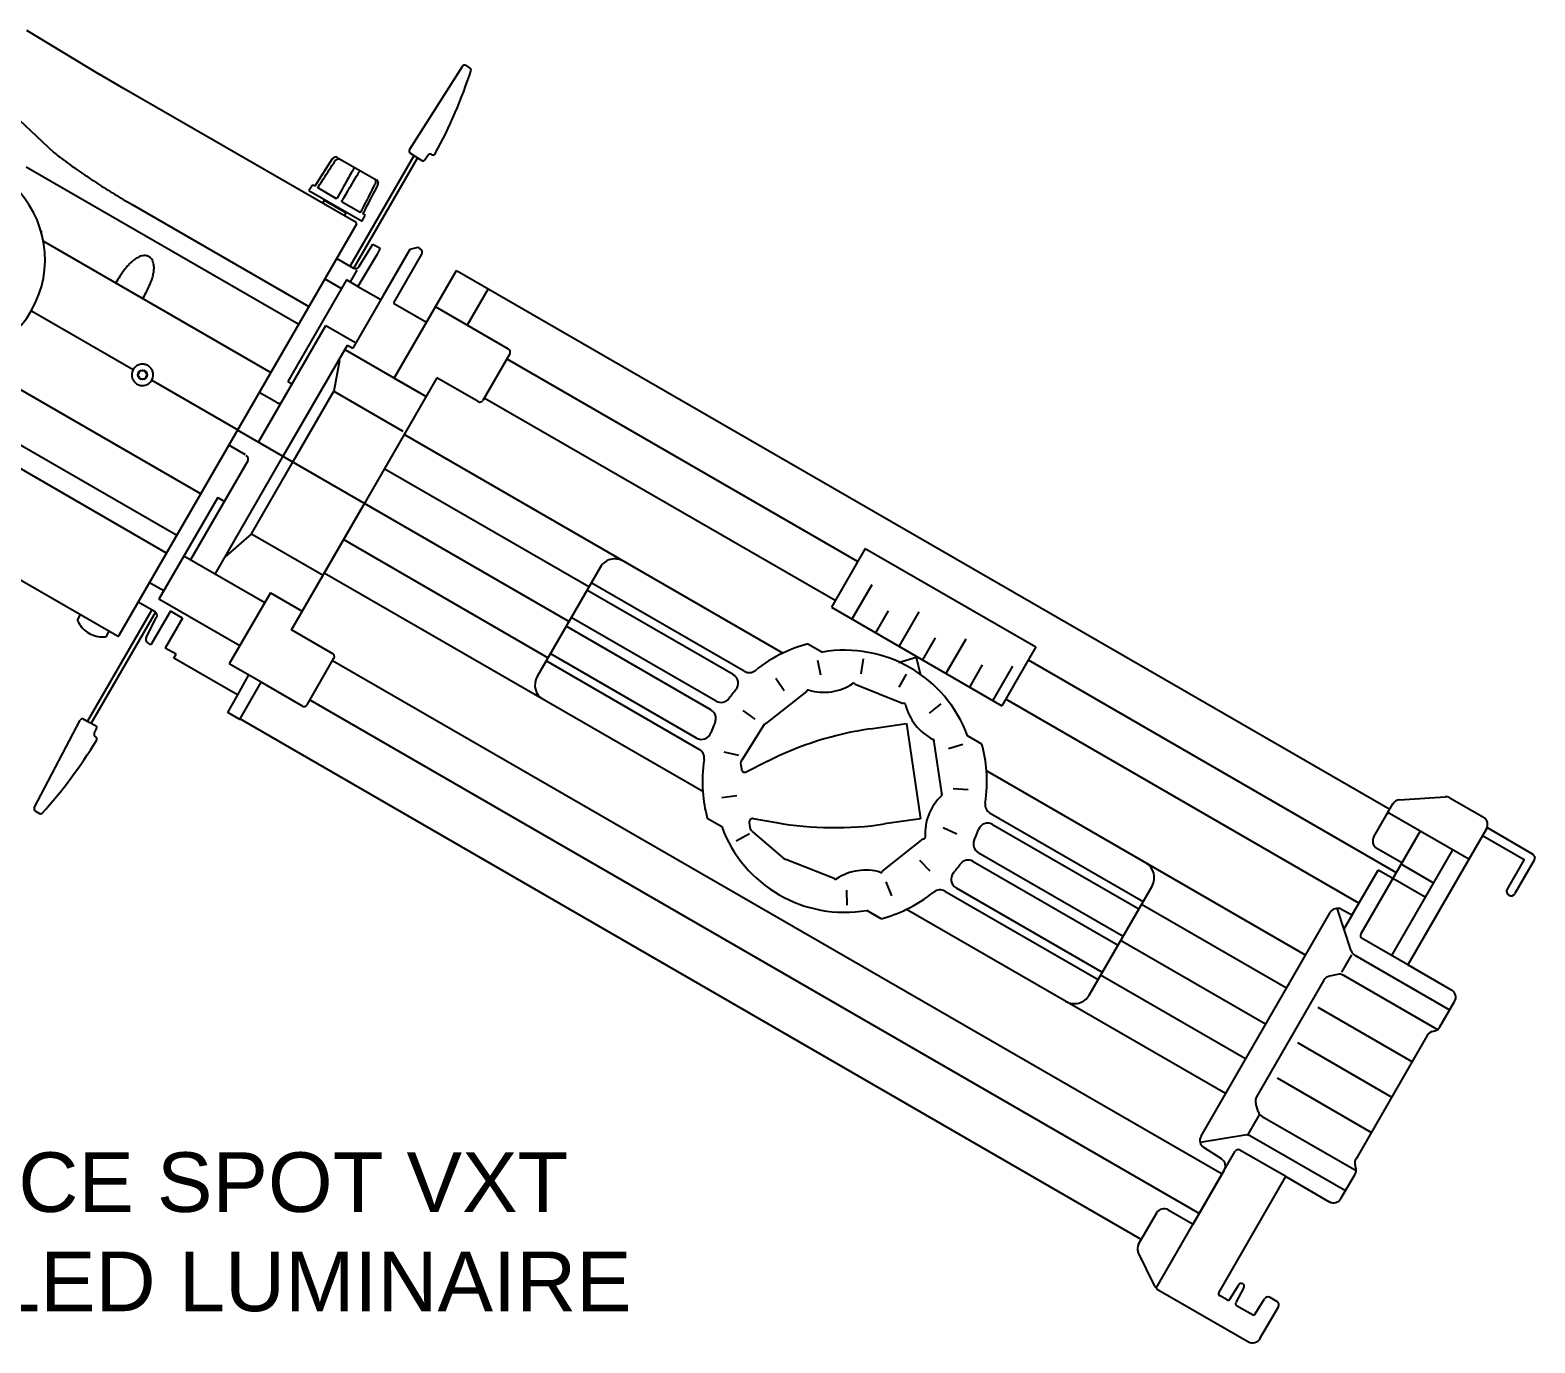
# Model space of a CAD drawing. Extents: x 5 to 346, y -5 to 215.
# Drawn here: x 158.9 to 181.01, y 97.9 to 117.18 of the extents above; entities that cross this region are included whole.
import ezdxf

# ---------------------------------------------------------------- set-up
doc = ezdxf.new("R2010")
doc.units = 0
doc.header["$LTSCALE"] = 0.5
doc.header["$MEASUREMENT"] = 0
doc.layers.add('OBJECT', color=7, linetype='CONTINUOUS')
doc.layers.add('RISER', color=7, linetype='CONTINUOUS')
doc.styles.add('ARIAL', font='arial.ttf')

# ---------------------------------------------------------------- blocks, each defined once
blk = doc.blocks.new('ColorSource spot VXT-z1530')
at = {"layer": 'RISER'}
for p, q in [((1.052, -17.365), (2.122, -18.012)), ((7.458, -17.896), (6.681, -19.12)), ((7.509, -17.884), (7.569, -17.922)), ((7.512, -17.886), (7.563, -17.918)), ((2.489, -18.226), (2.122, -18.012)), ((0.52, -18.287), (1.456, -19.165)), ((5.896, -20.193), (2.489, -18.226)), ((5.619, -19.235), (6.202, -19.571)), ((5.81, -20.834), (6.749, -19.208)), ((6.693, -19.172), (6.861, -19.279)), ((6.696, -19.174), (6.746, -19.206)), ((6.953, -19.204), (6.913, -19.267)), ((7.005, -19.192), (7.006, -19.193)), ((1.05, -19.374), (5.053, -21.685)), ((5.545, -19.258), (5.292, -19.657)), ((5.545, -19.258), (5.549, -19.26)), ((5.862, -20.864), (6.801, -19.238)), ((5.26, -19.638), (5.204, -19.723)), ((5.26, -19.638), (5.292, -19.657)), ((6.216, -19.645), (6.216, -19.645)), ((5.204, -19.723), (5.984, -20.173)), ((5.338, -19.683), (5.604, -19.837)), ((5.427, -19.863), (5.401, -19.908)), ((5.427, -19.863), (5.752, -20.05)), ((5.458, -19.869), (5.453, -19.878)), ((5.693, -19.888), (5.956, -20.04)), ((2.604, -19.927), (5.202, -21.427)), ((5.726, -20.035), (5.731, -20.026)), ((5.726, -20.095), (5.752, -20.05)), ((5.984, -20.173), (6.03, -20.083)), ((6, -20.065), (6.03, -20.083)), ((1.279, -20.322), (1.259, -20.311)), ((1.279, -20.322), (1.269, -20.339)), ((5.902, -20.215), (2.412, -26.26)), ((1.301, -20.464), (4.644, -22.394)), ((5.938, -20.841), (6.144, -20.508)), ((6.144, -20.508), (6.248, -20.568)), ((6.805, -20.557), (6.684, -20.59)), ((6.839, -20.577), (6.805, -20.557)), ((5.611, -20.719), (5.857, -20.862)), ((6.201, -20.668), (5.924, -21.13)), ((6.248, -20.568), (6.201, -20.668)), ((6.684, -20.59), (6.29, -21.272)), ((6.449, -21.373), (6.861, -20.659)), ((5.907, -20.891), (5.808, -21.063)), ((6.457, -22.479), (7.371, -20.895)), ((7.371, -20.895), (21.083, -28.812)), ((5.756, -21.033), (4.893, -22.527)), ((5.438, -21.018), (5.683, -21.16)), ((5.924, -21.13), (5.756, -21.033)), ((5.924, -21.13), (6.26, -21.324)), ((7.839, -21.165), (7.529, -21.702)), ((6.29, -21.272), (5.848, -22.038)), ((6.446, -21.377), (6.931, -21.657)), ((7.529, -21.702), (7.061, -21.432)), ((1.125, -21.488), (2.622, -22.351)), ((4.469, -23.409), (5.454, -21.704)), ((5.454, -21.704), (5.878, -21.949)), ((8.135, -22.052), (7.529, -21.702)), ((4.83, -23.617), (5.768, -21.992)), ((5.73, -22.059), (6.925, -22.749)), ((5.768, -21.992), (5.848, -22.038)), ((0.193, -22.203), (3.6, -24.17)), ((5.654, -22.221), (5.569, -22.671)), ((8.153, -22.121), (7.758, -22.805)), ((8.111, -22.194), (13.267, -25.171)), ((2.894, -22.509), (4.157, -23.238)), ((4.893, -22.527), (4.947, -22.558)), ((7.084, -22.473), (5.975, -24.394)), ((6.457, -22.479), (6.925, -22.749)), ((7.69, -22.823), (7.084, -22.473)), ((4.73, -22.838), (4.473, -22.69)), ((4.974, -23.701), (5.569, -22.671)), ((5.569, -22.671), (6.584, -23.257)), ((12.935, -25.747), (7.778, -22.77)), ((3.246, -24.782), (-0.161, -22.815)), ((9.021, -26.055), (4.153, -23.244)), ((12.164, -26.518), (6.602, -23.307)), ((3.111, -25.048), (0.513, -23.548)), ((3.825, -25.357), (4.83, -23.617)), ((4.271, -23.606), (4.026, -23.465)), ((4.304, -23.695), (3.465, -25.149)), ((4.36, -24.765), (4.974, -23.701)), ((9.315, -25.546), (6.311, -23.812)), ((-1.017, -24.299), (2.39, -26.266)), ((3.863, -24.232), (3, -25.726)), ((3.863, -24.232), (3.961, -24.289)), ((4.946, -26.176), (6.005, -24.342)), ((5.975, -24.394), (5.426, -25.344)), ((4.36, -24.765), (3.976, -25.096)), ((4.36, -24.765), (5.41, -25.372)), ((8.715, -26.586), (5.711, -24.851)), ((13.378, -24.98), (12.879, -25.845)), ((13.378, -24.98), (15.883, -26.427)), ((4.553, -25.777), (3.366, -25.092)), ((10.989, -28.553), (5.427, -25.342)), ((9.481, -25.258), (8.556, -26.86)), ((2.863, -25.478), (3.073, -25.6)), ((4.637, -25.631), (4.033, -26.677)), ((4.637, -25.631), (5.105, -25.901)), ((11.437, -26.834), (9.287, -25.593)), ((11.6, -26.784), (9.35, -25.485)), ((13.473, -25.514), (13.181, -26.02)), ((2.943, -25.911), (2.696, -25.768)), ((4.187, -26.411), (3, -25.726)), ((12.879, -25.845), (15.384, -27.292)), ((1.844, -25.951), (1.808, -26.014)), ((2.895, -25.883), (1.951, -27.519)), ((2.947, -25.914), (2.002, -27.549)), ((2.812, -26.289), (2.966, -25.991)), ((3.167, -25.9), (2.881, -26.395)), ((3.346, -26.003), (3.092, -26.444)), ((3.346, -26.003), (3.167, -25.9)), ((11.185, -27.223), (9.056, -25.994)), ((13.714, -25.895), (13.527, -26.219)), ((14.164, -25.913), (13.872, -26.419)), ((1.945, -26.209), (1.996, -26.239)), ((2.234, -26.26), (2.27, -26.197)), ((5.552, -26.526), (4.946, -26.176)), ((11.11, -27.353), (8.981, -26.124)), ((14.405, -26.294), (14.218, -26.618)), ((2.881, -26.395), (2.836, -26.369)), ((3.251, -26.535), (3.092, -26.444)), ((10.9, -27.765), (8.75, -26.524)), ((12.535, -26.381), (12.747, -26.503)), ((14.855, -26.312), (14.563, -26.818)), ((15.883, -26.427), (15.384, -27.292)), ((3.219, -26.59), (3.251, -26.535)), ((4.153, -27.129), (3.219, -26.59)), ((4.501, -26.947), (4.033, -26.677)), ((5.175, -27.279), (5.57, -26.594)), ((18.619, -34.174), (5.55, -26.629)), ((10.938, -27.932), (8.687, -26.633)), ((12.726, -26.84), (12.678, -26.624)), ((13.316, -26.82), (13.35, -26.602)), ((13.864, -26.656), (14.126, -26.578)), ((14.126, -26.578), (14.189, -26.844)), ((15.096, -26.692), (14.909, -27.017)), ((15.254, -27.217), (15.546, -26.711)), ((15.773, -26.618), (21.179, -29.739)), ((4.314, -26.839), (4.153, -27.129)), ((4.186, -27.493), (4.501, -26.947)), ((4.191, -27.484), (4.501, -26.947)), ((5.107, -27.297), (4.501, -26.947)), ((12.184, -27.072), (12.061, -26.889)), ((13.873, -27.016), (13.983, -26.825)), ((4.153, -27.129), (4.008, -27.39)), ((12.514, -27.082), (11.918, -27.554)), ((13.228, -26.976), (13.936, -27.256)), ((20.63, -30.19), (15.441, -27.194)), ((4.186, -27.493), (4.008, -27.39)), ((4.186, -27.493), (4.012, -27.392)), ((5.218, -27.205), (18.286, -34.75)), ((11.762, -27.486), (11.581, -27.36)), ((14.321, -27.4), (14.493, -27.262)), ((1.168, -28.789), (1.841, -27.504)), ((1.891, -27.488), (2.069, -27.581)), ((1.894, -27.49), (1.948, -27.517)), ((2.05, -27.698), (2.084, -27.631)), ((4.191, -27.484), (17.435, -35.13)), ((11.894, -27.566), (11.562, -28.088)), ((13.455, -27.629), (13.982, -27.551)), ((13.982, -27.551), (14.189, -28.95)), ((2.065, -27.748), (2.067, -27.749)), ((14.384, -27.822), (14.495, -28.575)), ((14.599, -27.921), (14.809, -27.855)), ((15.092, -27.857), (14.88, -27.735)), ((11.52, -28.024), (11.306, -27.973)), ((11.547, -28.157), (11.557, -28.225)), ((11.556, -28.219), (11.556, -28.216)), ((11.629, -28.263), (11.938, -28.107)), ((19.846, -30.954), (15.158, -28.247)), ((14.669, -28.507), (14.889, -28.522)), ((11.49, -28.614), (11.271, -28.644)), ((20.85, -29.215), (21.127, -28.734)), ((21.227, -28.672), (21.896, -28.627)), ((21.967, -28.644), (22.459, -28.928)), ((1.184, -28.839), (1.247, -28.872)), ((1.187, -28.841), (1.241, -28.869)), ((11.056, -28.943), (11.268, -29.066)), ((12.071, -29.009), (11.73, -28.95)), ((14.189, -28.95), (13.662, -29.028)), ((15.21, -28.868), (17.46, -30.168)), ((22.246, -29.547), (21.081, -28.875)), ((11.675, -29.174), (11.482, -29.281)), ((11.672, -29.006), (11.683, -29.074)), ((11.673, -29.012), (11.674, -29.016)), ((11.716, -29.136), (12.186, -29.54)), ((14.521, -29.079), (14.721, -29.173)), ((15.248, -29.035), (17.398, -30.276)), ((21.529, -29.133), (20.659, -30.641)), ((22.505, -29.099), (21.351, -31.098)), ((13.633, -29.718), (14.23, -29.246)), ((21.261, -29.597), (20.895, -29.386)), ((12.212, -29.544), (12.919, -29.824)), ((14.176, -29.558), (14.328, -29.718)), ((14.962, -29.577), (17.091, -30.806)), ((15.037, -29.447), (17.166, -30.676)), ((22.003, -29.407), (21.108, -30.958)), ((21.723, -29.892), (21.249, -29.618)), ((20.531, -30.362), (20.911, -29.704)), ((21.127, -29.829), (20.911, -29.704)), ((21.603, -30.101), (21.129, -29.827)), ((21.603, -30.101), (21.129, -29.827)), ((13.102, -29.998), (13.106, -30.219)), ((13.681, -29.879), (13.764, -30.083)), ((14.547, -30.016), (16.798, -31.315)), ((14.711, -29.966), (16.86, -31.207)), ((16.667, -31.542), (17.591, -29.94)), ((18.671, -32.988), (13.983, -30.282)), ((19.565, -31.441), (17.435, -30.211)), ((20.517, -30.891), (20.309, -30.267)), ((20.372, -30.28), (20.531, -30.362)), ((13.612, -30.419), (13.401, -30.297)), ((18.311, -33.613), (20.207, -30.329)), ((20.531, -30.362), (20.41, -30.571)), ((21.351, -31.098), (20.677, -30.709)), ((19.259, -31.971), (17.129, -30.741)), ((20.523, -30.952), (20.375, -31.207)), ((21.964, -31.762), (20.573, -30.959)), ((21.99, -31.467), (21.351, -31.098)), ((18.965, -32.48), (16.835, -31.25)), ((20.115, -31.323), (19.126, -33.036)), ((20.316, -31.237), (20.196, -31.264)), ((20.406, -31.251), (21.786, -32.048)), ((21.411, -32.521), (20.033, -31.725)), ((21.821, -32.009), (22.036, -31.638)), ((21.111, -33.04), (19.733, -32.245)), ((21.633, -32.135), (20.588, -33.945)), ((21.709, -32.077), (21.746, -32.067)), ((20.811, -33.56), (19.433, -32.764)), ((19.152, -33.254), (19.115, -33.136)), ((19.167, -33.3), (18.999, -33.591)), ((19.209, -33.324), (20.589, -34.121)), ((18.954, -33.599), (18.299, -33.709)), ((18.612, -33.949), (18.351, -33.78)), ((19.556, -34.208), (18.882, -33.819)), ((20.431, -34.418), (19.038, -33.614)), ((17.653, -35.846), (18.813, -33.837)), ((20.586, -34.076), (20.576, -34.04)), ((18.195, -34.908), (18.652, -34.117)), ((18.57, -35.915), (19.556, -34.208)), ((19.556, -34.208), (20.195, -34.577)), ((20.365, -34.531), (20.573, -34.171)), ((17.83, -34.696), (18.195, -34.908)), ((17.393, -35.202), (17.659, -34.742)), ((17.435, -35.13), (17.407, -35.177)), ((17.634, -35.817), (17.389, -35.32)), ((18.735, -36.011), (18.866, -35.797)), ((17.683, -35.87), (19.007, -36.634)), ((18.694, -36.021), (18.581, -35.956)), ((18.94, -35.839), (18.82, -36.06)), ((19.107, -36.226), (19.243, -36.005)), ((19.424, -36.042), (19.324, -35.984)), ((18.831, -36.101), (19.066, -36.236)), ((19.177, -36.589), (19.447, -36.122))]:
    blk.add_line(p, q, dxfattribs=at)
at = {"layer": 'RISER', "flags": 128}
for points in [[(3.616, -24.174), (3.615, -24.174), (3.614, -24.175), (3.612, -24.175), (3.61, -24.174), (3.608, -24.174), (3.605, -24.173), (3.603, -24.172), (3.6, -24.17)], [(3.265, -24.783), (3.263, -24.784), (3.262, -24.785), (3.26, -24.786), (3.257, -24.786), (3.255, -24.785), (3.252, -24.785), (3.249, -24.784), (3.246, -24.782)]]:
    blk.add_lwpolyline(points, dxfattribs=at)
at = {"layer": 'RISER'}
for points in [[(22.514, -29.082), (23.186, -29.47)], [(22.447, -29.198), (23.059, -29.552), (22.809, -29.985)], [(23.207, -29.558), (22.923, -30.051)], [(23.186, -29.47), (23.216, -29.51)], [(23.216, -29.51), (23.207, -29.558)]]:
    blk.add_lwpolyline(points, dxfattribs=at)
blk.add_circle((2.758, -22.43), 0.0682, dxfattribs=at)
for centre, radius, start, end in [((7.489, -17.916), 0.0375, 57.619, 147.619), ((0.939, -15.823), 6.98, 331.2592, 342.2457), ((7.549, -17.954), 0.0375, 2.7784, 57.619), ((6.713, -19.14), 0.0375, 147.619, 237.619), ((6.985, -19.224), 0.0375, 57.619, 147.619), ((7.026, -19.161), 0.0375, 237.619, 330.8842), ((-0.174, -20.738), 1.5, 114.6243, 61.2034), ((6.882, -19.247), 0.0375, 237.619, 327.619), ((5.888, -20.207), 0.016, 330, 60), ((6.809, -20.629), 0.06, 330, 60), ((5.887, -20.81), 0.06, 240, 328.2508), ((8.11, -22.096), 0.05, 330, 60), ((2.758, -22.43), 0.157, 97.0792, 202.9208), ((2.758, -22.43), 0.157, 277.0792, 22.9208), ((4.76, -22.786), 0.06, 240, 330), ((7.715, -22.78), 0.05, 240, 330), ((4.252, -23.665), 0.06, 330, 60), ((9.698, -25.383), 0.25, 60, 150), ((1.838, -26.032), 0.035, 150, 204.6842), ((2.17, -25.879), 0.4, 204.6842, 219.6605), ((2.913, -25.963), 0.06, 332.7492, 60), ((2.192, -25.848), 0.437, 220.8128, 235.5407), ((2.185, -25.844), 0.437, 244.4617, 259.1394), ((2.17, -25.879), 0.4, 260.3395, 275.3158), ((2.203, -26.243), 0.035, 275.3158, 330), ((2.398, -26.252), 0.016, 240, 330), ((2.866, -26.317), 0.06, 152.7492, 240), ((5.527, -26.569), 0.05, 330, 60), ((13.074, -28.4), 2.09, 115.7974, 128.8201), ((13.074, -28.4), 2.09, 104.9361, 115.7974), ((13.074, -28.4), 1.925, 20.2258, 99.7742), ((8.773, -26.985), 0.25, 150, 240), ((11.365, -26.96), 0.145, 319.8855, 60), ((11.673, -26.659), 0.145, 240, 308.8201), ((12.768, -26.327), 0.767, 253.2287, 303.5781), ((13.205, -26.986), 0.025, 23.4034, 123.5781), ((11.258, -27.097), 0.145, 240, 324.351), ((13.074, -28.4), 2.09, 139.8855, 144.351), ((12.539, -27.085), 0.025, 73.2287, 173.4034), ((5.132, -27.254), 0.05, 240, 330), ((11.038, -27.479), 0.145, 335.649, 60), ((13.946, -27.279), 0.025, 13.2287, 113.4034), ((14.716, -27.098), 0.767, 193.2287, 243.5781), ((1.874, -27.521), 0.0375, 62.381, 152.381), ((2.051, -27.614), 0.0375, 332.381, 62.381), ((13.074, -28.4), 2.09, 155.649, 160.1145), ((11.915, -27.579), 0.025, 83.4034, 147.5295), ((14.189, -32.595), 5.02, 98.4034, 116.6344), ((-3.886, -24.179), 6.98, 317.7543, 328.7408), ((2.083, -27.715), 0.0375, 152.381, 242.381), ((2.049, -27.782), 0.0375, 329.1158, 62.381), ((10.972, -27.64), 0.145, 240, 340.1145), ((14.364, -27.807), 0.025, 323.4034, 63.5781), ((13.074, -28.4), 2.09, 4.2026, 15.0639), ((10.865, -28.057), 0.145, 351.1799, 60), ((13.074, -28.4), 2.09, 171.1799, 184.2026), ((11.646, -28.142), 0.1, 147.5295, 188.4034), ((11.607, -28.218), 0.05, 188.4034, 296.6344), ((13.074, -28.4), 2.09, 351.1799, 4.2026), ((13.074, -28.4), 2.09, 184.2026, 195.0639), ((15.023, -29.172), 0.767, 133.2287, 183.5781), ((14.48, -28.595), 0.025, 313.2287, 53.4034), ((15.282, -28.743), 0.145, 171.1799, 240), ((21.236, -28.797), 0.125, 93.8095, 150), ((21.904, -28.752), 0.125, 60, 93.8095), ((1.202, -28.806), 0.0375, 152.381, 242.381), ((1.265, -28.839), 0.0375, 242.381, 297.2216), ((11.722, -28.999), 0.05, 80.1724, 188.4034), ((21.066, -28.901), 0.03, 60, 150), ((22.397, -29.037), 0.125, 330, 60), ((13.074, -28.4), 1.925, 200.2258, 279.7742), ((11.782, -29.06), 0.1, 188.4034, 229.2773), ((12.928, -24.062), 5.02, 260.1724, 278.4034), ((13.074, -28.4), 2.09, 335.649, 340.1145), ((15.176, -29.16), 0.145, 60, 160.1145), ((14.232, -29.221), 0.025, 263.4034, 3.5781), ((15.11, -29.322), 0.145, 155.649, 240), ((20.958, -29.278), 0.125, 150, 240), ((12.202, -29.521), 0.025, 229.2773, 293.4034), ((13.074, -28.4), 2.09, 319.8855, 324.351), ((14.89, -29.703), 0.145, 60, 144.351), ((17.375, -29.815), 0.25, 330, 60), ((12.942, -29.814), 0.025, 203.4034, 303.5781), ((13.38, -30.473), 0.767, 73.2287, 123.5781), ((13.609, -29.715), 0.025, 253.2287, 353.4034), ((14.783, -29.84), 0.145, 139.8855, 240), ((13.074, -28.4), 2.09, 295.7974, 308.8201), ((14.475, -30.141), 0.145, 60, 128.8201), ((22.866, -30.018), 0.0656, 150, 330), ((13.074, -28.4), 2.09, 284.9361, 295.7974), ((20.315, -30.392), 0.125, 63, 150), ((20.702, -30.666), 0.05, 150, 240), ((20.636, -30.851), 0.125, 198.4581, 240), ((20.223, -31.386), 0.125, 102.3439, 150), ((20.343, -31.36), 0.125, 60, 102.3439), ((16.45, -31.417), 0.25, 240, 330), ((21.928, -31.575), 0.125, 330, 60), ((21.713, -31.947), 0.125, 285, 330), ((21.741, -32.198), 0.125, 105, 150), ((19.234, -33.098), 0.125, 150, 197.6561), ((19.271, -33.216), 0.125, 197.6561, 240), ((18.975, -33.722), 0.125, 60, 99.565), ((18.419, -33.675), 0.125, 150, 237), ((18.857, -33.862), 0.05, 60, 150), ((18.544, -34.054), 0.125, 330, 57), ((20.696, -34.008), 0.125, 150, 195), ((20.465, -34.109), 0.125, 330, 15), ((17.767, -34.805), 0.125, 60, 150), ((20.257, -34.468), 0.125, 240, 330), ((17.501, -35.265), 0.125, 150, 206.1905), ((17.746, -35.762), 0.125, 206.1905, 240), ((17.746, -35.762), 0.125, 206.1905, 240), ((18.902, -35.819), 0.0427, 331.4957, 148.5043), ((18.596, -35.93), 0.03, 150, 240), ((18.709, -35.995), 0.03, 240, 328.6122), ((19.294, -36.036), 0.06, 60, 148.5319), ((18.846, -36.075), 0.03, 151.3878, 240), ((19.081, -36.21), 0.03, 240, 328.6438), ((19.394, -36.094), 0.06, 327.704, 60), ((19.069, -36.526), 0.125, 240, 330)]:
    blk.add_arc(centre, radius, start, end, dxfattribs=at)
for points, knots in [([(1.456, -19.165), (1.504, -19.202), (1.631, -19.3), (1.844, -19.45), (2.093, -19.617), (2.346, -19.777), (2.518, -19.877), (2.604, -19.928)], [0, 0, 0, 0, 0.130893, 0.348423, 0.567917, 0.783865, 1, 1, 1, 1]), ([(5.619, -19.235), (5.616, -19.233), (5.607, -19.229), (5.592, -19.229), (5.576, -19.234), (5.56, -19.244), (5.553, -19.255), (5.549, -19.26)], [0, 0, 0, 0, 0.156463, 0.377207, 0.586936, 0.792743, 1, 1, 1, 1]), ([(5.334, -19.677), (5.339, -19.67), (5.366, -19.629), (5.451, -19.498), (5.532, -19.374), (5.59, -19.284)], [0, 0, 0, 0, 0.056184, 0.311886, 1, 1, 1, 1]), ([(5.59, -19.284), (5.591, -19.282), (5.596, -19.275), (5.608, -19.264), (5.628, -19.256), (5.65, -19.255), (5.663, -19.261), (5.669, -19.264)], [0, 0, 0, 0, 0.06206, 0.280895, 0.514816, 0.758819, 1, 1, 1, 1]), ([(5.844, -19.43), (5.839, -19.439), (5.815, -19.482), (5.739, -19.619), (5.667, -19.746), (5.615, -19.839)], [0, 0, 0, 0, 0.063926, 0.319628, 1, 1, 1, 1]), ([(5.863, -19.375), (5.864, -19.376), (5.865, -19.378), (5.864, -19.385), (5.86, -19.398), (5.853, -19.413), (5.847, -19.424), (5.844, -19.43)], [0, 0, 0, 0, 0.156463, 0.377207, 0.586936, 0.792743, 1, 1, 1, 1]), ([(5.925, -19.477), (5.926, -19.475), (5.931, -19.468), (5.939, -19.455), (5.949, -19.441), (5.958, -19.433), (5.96, -19.433), (5.962, -19.432)], [0, 0, 0, 0, 0.06206, 0.280895, 0.514816, 0.758819, 1, 1, 1, 1]), ([(5.338, -19.683), (5.337, -19.683), (5.335, -19.681), (5.335, -19.678), (5.334, -19.677), (5.334, -19.677)], [0, 0, 0, 0, 0.417944, 0.987082, 1, 1, 1, 1]), ([(5.685, -19.88), (5.69, -19.872), (5.715, -19.83), (5.795, -19.696), (5.87, -19.569), (5.925, -19.477)], [0, 0, 0, 0, 0.056184, 0.311886, 1, 1, 1, 1]), ([(6.176, -19.622), (6.171, -19.631), (6.148, -19.675), (6.078, -19.815), (6.011, -19.945), (5.963, -20.04)], [0, 0, 0, 0, 0.063926, 0.319628, 1, 1, 1, 1]), ([(5.999, -20.06), (6.012, -20.035), (6.084, -19.897), (6.157, -19.759), (6.216, -19.645)], [0, 0, 0, 0, 0.178584, 1, 1, 1, 1]), ([(6.153, -19.543), (6.157, -19.546), (6.166, -19.552), (6.176, -19.566), (6.182, -19.584), (6.183, -19.604), (6.178, -19.616), (6.176, -19.622)], [0, 0, 0, 0, 0.156463, 0.377207, 0.586936, 0.792743, 1, 1, 1, 1]), ([(6.216, -19.645), (6.216, -19.643), (6.22, -19.635), (6.224, -19.62), (6.223, -19.6), (6.216, -19.582), (6.206, -19.575), (6.202, -19.571)], [0, 0, 0, 0, 0.06206, 0.280895, 0.514816, 0.758819, 1, 1, 1, 1]), ([(5.615, -19.839), (5.615, -19.839), (5.613, -19.839), (5.609, -19.839), (5.605, -19.837), (5.604, -19.837)], [0, 0, 0, 0, 0.012918, 0.582056, 1, 1, 1, 1]), ([(5.693, -19.888), (5.692, -19.887), (5.689, -19.885), (5.687, -19.882), (5.685, -19.88), (5.685, -19.88)], [0, 0, 0, 0, 0.417944, 0.987082, 1, 1, 1, 1]), ([(5.963, -20.04), (5.963, -20.04), (5.962, -20.041), (5.959, -20.041), (5.957, -20.04), (5.956, -20.04)], [0, 0, 0, 0, 0.012918, 0.582056, 1, 1, 1, 1]), ([(5.999, -20.063), (5.999, -20.063), (5.998, -20.063), (5.998, -20.061), (5.999, -20.061), (5.999, -20.06)], [0, 0, 0, 0, 0.2318595, 0.5971679, 1, 1, 1, 1]), ([(5.999, -20.064), (5.999, -20.064), (5.999, -20.064), (5.999, -20.063), (5.999, -20.063)], [0, 0, 0, 0, 0.455001, 1, 1, 1, 1]), ([(5.999, -20.063), (5.999, -20.063), (5.999, -20.064), (6, -20.065), (6, -20.065)], [0, 0, 0, 0, 0.069397, 1, 1, 1, 1]), ([(2.763, -21.307), (2.782, -21.275), (2.8, -21.243), (2.817, -21.21), (2.839, -21.169), (2.859, -21.126), (2.884, -21.062), (2.892, -21.04), (2.906, -20.997), (2.912, -20.974), (2.921, -20.929), (2.925, -20.907), (2.928, -20.861), (2.928, -20.838), (2.923, -20.803), (2.92, -20.791), (2.913, -20.769), (2.909, -20.758), (2.898, -20.736), (2.891, -20.726), (2.878, -20.713), (2.874, -20.708), (2.864, -20.701), (2.859, -20.697), (2.848, -20.691), (2.842, -20.688), (2.83, -20.684), (2.824, -20.682), (2.812, -20.679), (2.806, -20.679), (2.794, -20.678), (2.788, -20.677), (2.77, -20.678), (2.758, -20.68), (2.735, -20.686), (2.724, -20.689), (2.703, -20.698), (2.692, -20.703), (2.672, -20.714), (2.662, -20.72), (2.634, -20.739), (2.616, -20.754), (2.582, -20.784), (2.566, -20.8), (2.535, -20.834), (2.52, -20.852), (2.477, -20.906), (2.45, -20.945), (2.425, -20.984), (2.406, -21.015), (2.387, -21.047), (2.368, -21.08)], [-0.097288, -0.097288, -0.097288, -0.097288, 0, 0, 0, 0.125, 0.125, 0.1875, 0.1875, 0.25, 0.25, 0.3125, 0.3125, 0.375, 0.375, 0.40625, 0.40625, 0.4375, 0.4375, 0.46875, 0.46875, 0.484375, 0.484375, 0.5, 0.5, 0.515625, 0.515625, 0.53125, 0.53125, 0.546875, 0.546875, 0.5625, 0.5625, 0.59375, 0.59375, 0.625, 0.625, 0.65625, 0.65625, 0.6875, 0.6875, 0.75, 0.75, 0.8125, 0.8125, 0.875, 0.875, 1, 1, 1, 1.097527, 1.097527, 1.097527, 1.097527]), ([(2.903, -22.369), (2.896, -22.353), (2.887, -22.339), (2.865, -22.313), (2.852, -22.302), (2.829, -22.29), (2.822, -22.286), (2.806, -22.28), (2.798, -22.278), (2.781, -22.274), (2.772, -22.273), (2.756, -22.273), (2.747, -22.273), (2.739, -22.274)], [0, 0, 0, 0, 0.25, 0.25, 0.5, 0.5, 0.625, 0.625, 0.75, 0.75, 0.875, 0.875, 1, 1, 1, 1]), ([(2.613, -22.492), (2.62, -22.507), (2.629, -22.522), (2.651, -22.547), (2.664, -22.558), (2.687, -22.571), (2.694, -22.574), (2.71, -22.58), (2.718, -22.583), (2.735, -22.586), (2.743, -22.587), (2.76, -22.588), (2.769, -22.588), (2.777, -22.587)], [0, 0, 0, 0, 0.25, 0.25, 0.5, 0.5, 0.625, 0.625, 0.75, 0.75, 0.875, 0.875, 1, 1, 1, 1]), ([(2.719, -22.374), (2.715, -22.383), (2.708, -22.399), (2.697, -22.421), (2.692, -22.432), (2.69, -22.436)], [0, 0, 0, 0, 0.439117, 0.751367, 1, 1, 1, 1]), ([(2.69, -22.436), (2.692, -22.439), (2.698, -22.448), (2.709, -22.464), (2.721, -22.48), (2.727, -22.489), (2.729, -22.492)], [0, 0, 0, 0, 0.156025, 0.493707, 0.819058, 1, 1, 1, 1]), ([(2.787, -22.368), (2.777, -22.369), (2.76, -22.371), (2.736, -22.373), (2.724, -22.374), (2.719, -22.374)], [0, 0, 0, 0, 0.439117, 0.751367, 1, 1, 1, 1]), ([(2.729, -22.492), (2.739, -22.491), (2.756, -22.49), (2.78, -22.488), (2.792, -22.486), (2.797, -22.486)], [0, 0, 0, 0, 0.439117, 0.751367, 1, 1, 1, 1]), ([(2.826, -22.424), (2.824, -22.421), (2.817, -22.412), (2.806, -22.396), (2.795, -22.38), (2.789, -22.371), (2.787, -22.368)], [0, 0, 0, 0, 0.180942, 0.506293, 0.843975, 1, 1, 1, 1]), ([(2.797, -22.486), (2.801, -22.477), (2.808, -22.462), (2.819, -22.44), (2.824, -22.429), (2.826, -22.424)], [0, 0, 0, 0, 0.439117, 0.751367, 1, 1, 1, 1])]:
    blk.add_open_spline(points, degree=3, knots=knots, dxfattribs=at)
for p in [(19.6, -31.38), (19.6, -31.38), (18.581, -35.956)]:
    blk.add_point(p, dxfattribs=at)
at = {"layer": 'RISER', "color": 1, "insert": (1.035, -33.852), "char_height": 0.875, "width": 20.15864, "attachment_point": 2, "style": 'ARIAL'}
blk.add_mtext('COLORSOURCE SPOT VXT\\P15%%D-30%%D ZOOM LED LUMINAIRE', dxfattribs=at)

msp = doc.modelspace()

# ---------------------------------------------------------------- block references
at = {"layer": 'OBJECT'}
msp.add_blockref('ColorSource spot VXT-z1530', (157.791, 134.55), dxfattribs=at)

doc.saveas('drawing.dxf')
